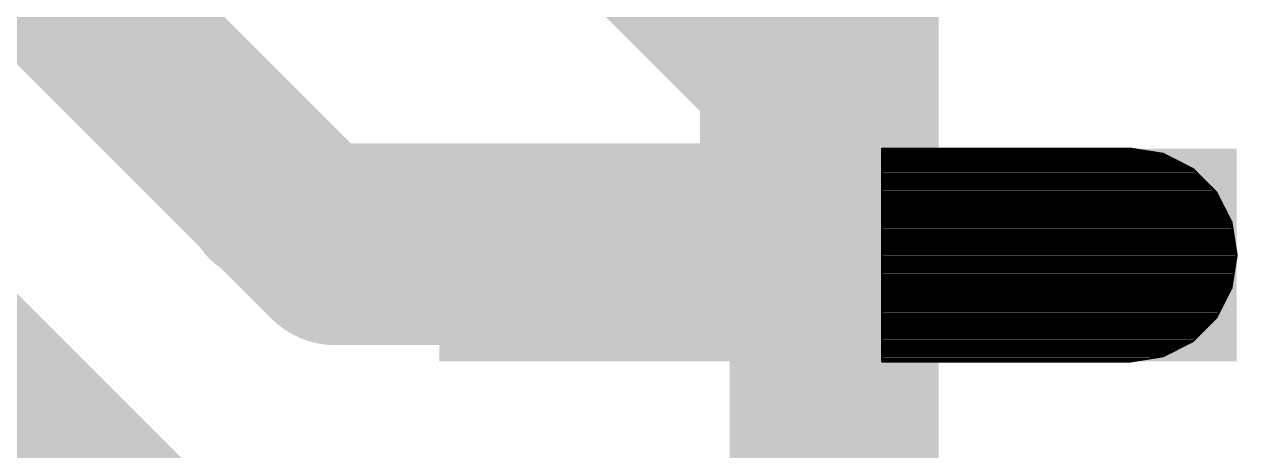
# Model space of a CAD drawing. Extents: x -37 to 70, y -23 to 28.
# Drawn here: x 4.131 to 5.501, y 14.499 to 14.98 of the extents above; entities that cross this region are included whole.
import ezdxf

# ---------------------------------------------------------------- set-up
doc = ezdxf.new("R2010")
doc.units = 0
for name, color, linetype in [('1', 12, 'CONTINUOUS'), ('16', 132, 'CONTINUOUS'), ('22', 40, 'CONTINUOUS'), ('51', 53, 'CONTINUOUS')]:
    doc.layers.add(name, color=color, linetype=linetype)

# ---------------------------------------------------------------- blocks, each defined once
blk = doc.blocks.new('RECT')
blk.add_solid([(-0.5, -0.5), (0.5, -0.5), (-0.5, 0.5), (0.5, 0.5)])

msp = doc.modelspace()

# ---------------------------------------------------------------- linework, layer by layer
at = {"layer": '1', "const_width": 0.2032}
for points in [[(4.4363, 14.22), (3.3274, 15.3289)], [(4.4824, 14.72), (4.064, 15.1384)], [(5.05, 14.72), (4.4824, 14.72)]]:
    msp.add_lwpolyline(points, dxfattribs=at)
at = {"layer": '1', "const_width": 0.1016}
for points in [[(4.4824, 14.7708, 1), (4.4824, 14.6692)], [(5.05, 14.6692, 1), (5.05, 14.7708)], [(4.4465, 14.6841, 1), (4.5183, 14.7559)]]:
    msp.add_lwpolyline(points, format="xyb", dxfattribs=at)
at = {"layer": '16', "const_width": 0.2032}
msp.add_lwpolyline([(5.0292, 16.0782), (5.0292, 11.0744)], dxfattribs=at)
at = {"layer": '22', "const_width": 0.1524}
for points in [[(4.9704, 14.9139), (4.8264, 15.0579)], [(4.9704, 14.7698), (4.9704, 14.9139)], [(4.3942, 14.7698), (4.9704, 14.7698)]]:
    msp.add_lwpolyline(points, dxfattribs=at)
at = {"layer": '22', "const_width": 0.0762}
for points in [[(5.0085, 14.9139, 1), (4.9323, 14.9139)], [(4.9435, 14.8869, 1), (4.9974, 14.9408)], [(4.3942, 14.8079, 1), (4.3942, 14.7317)], [(4.9704, 14.7317, 1), (4.9704, 14.8079)], [(4.9323, 14.7698, 1), (5.0085, 14.7698)]]:
    msp.add_lwpolyline(points, format="xyb", dxfattribs=at)
at = {"layer": '51'}
for points, const_width in [([(5.1, 15.72), (5.1, 12.22)], 0.127), ([(5.1, 14.6), (5.1, 14.84)], 0.0025), ([(5.1, 14.84), (5.38, 14.84)], 0.0025), ([(5.1, 14.8398), (5.3813, 14.8398)], 0.0025), ([(5.1, 14.8373), (5.3974, 14.8373)], 0.0025), ([(5.1, 14.8347), (5.4134, 14.8347)], 0.0025), ([(5.38, 14.84), (5.4171, 14.8341)], 0.0025), ([(5.4171, 14.8341), (5.4505, 14.8171)], 0.0025), ([(5.1, 14.8322), (5.4209, 14.8322)], 0.0025), ([(5.1, 14.8296), (5.4259, 14.8296)], 0.0025), ([(5.1, 14.8271), (5.4309, 14.8271)], 0.0025), ([(5.1, 14.8245), (5.4359, 14.8245)], 0.0025), ([(5.1, 14.822), (5.4409, 14.822)], 0.0025), ([(5.1, 14.8195), (5.4459, 14.8195)], 0.0025), ([(5.1, 14.8169), (5.4507, 14.8169)], 0.0025), ([(5.1, 14.8144), (5.4532, 14.8144)], 0.0025), ([(5.1, 14.8118), (5.4558, 14.8118)], 0.0025), ([(5.1, 14.8093), (5.4583, 14.8093)], 0.0025), ([(5.1, 14.8068), (5.4609, 14.8068)], 0.0025), ([(5.4505, 14.8171), (5.4771, 14.7905)], 0.0025), ([(5.1, 14.8042), (5.4634, 14.8042)], 0.0025), ([(5.1, 14.8017), (5.4659, 14.8017)], 0.0025), ([(5.1, 14.7991), (5.4685, 14.7991)], 0.0025), ([(5.1, 14.7966), (5.471, 14.7966)], 0.0025), ([(5.1, 14.7941), (5.4736, 14.7941)], 0.0025), ([(5.1, 14.7915), (5.4761, 14.7915)], 0.0025), ([(5.1, 14.789), (5.4779, 14.789)], 0.0025), ([(5.1, 14.7864), (5.4792, 14.7864)], 0.0025), ([(5.1, 14.7839), (5.4805, 14.7839)], 0.0025), ([(5.1, 14.7814), (5.4818, 14.7814)], 0.0025), ([(5.1, 14.7788), (5.4831, 14.7788)], 0.0025), ([(5.4771, 14.7905), (5.4941, 14.7571)], 0.0025), ([(5.1, 14.7763), (5.4843, 14.7763)], 0.0025), ([(5.1, 14.7737), (5.4856, 14.7737)], 0.0025), ([(5.1, 14.7712), (5.4869, 14.7712)], 0.0025), ([(5.1, 14.7687), (5.4882, 14.7687)], 0.0025), ([(5.1, 14.7661), (5.4895, 14.7661)], 0.0025), ([(5.1, 14.7636), (5.4908, 14.7636)], 0.0025), ([(5.1, 14.761), (5.4921, 14.761)], 0.0025), ([(5.1, 14.7585), (5.4934, 14.7585)], 0.0025), ([(5.1, 14.756), (5.4943, 14.756)], 0.0025), ([(5.1, 14.7534), (5.4947, 14.7534)], 0.0025), ([(5.4941, 14.7571), (5.5, 14.72)], 0.0025), ([(5.1, 14.7509), (5.4951, 14.7509)], 0.0025), ([(5.1, 14.7483), (5.4955, 14.7483)], 0.0025), ([(5.1, 14.7458), (5.4959, 14.7458)], 0.0025), ([(5.1, 14.7432), (5.4963, 14.7432)], 0.0025), ([(5.1, 14.7407), (5.4967, 14.7407)], 0.0025), ([(5.1, 14.7382), (5.4971, 14.7382)], 0.0025), ([(5.1, 14.7356), (5.4975, 14.7356)], 0.0025), ([(5.1, 14.7331), (5.4979, 14.7331)], 0.0025), ([(5.1, 14.7305), (5.4983, 14.7305)], 0.0025), ([(5.1, 14.728), (5.4987, 14.728)], 0.0025), ([(5.1, 14.7255), (5.4991, 14.7255)], 0.0025), ([(5.1, 14.7229), (5.4995, 14.7229)], 0.0025), ([(5.1, 14.7204), (5.4999, 14.7204)], 0.0025), ([(5.1, 14.7178), (5.4997, 14.7178)], 0.0025), ([(5.1, 14.7153), (5.4993, 14.7153)], 0.0025), ([(5.1, 14.7128), (5.4989, 14.7128)], 0.0025), ([(5.1, 14.7102), (5.4985, 14.7102)], 0.0025), ([(5.5, 14.72), (5.4941, 14.6829)], 0.0025), ([(5.1, 14.7077), (5.4981, 14.7077)], 0.0025), ([(5.1, 14.7051), (5.4976, 14.7051)], 0.0025), ([(5.1, 14.7026), (5.4972, 14.7026)], 0.0025), ([(5.1, 14.7001), (5.4968, 14.7001)], 0.0025), ([(5.1, 14.6975), (5.4964, 14.6975)], 0.0025), ([(5.1, 14.695), (5.496, 14.695)], 0.0025), ([(5.1, 14.6924), (5.4956, 14.6924)], 0.0025), ([(5.1, 14.6899), (5.4952, 14.6899)], 0.0025), ([(5.1, 14.6874), (5.4948, 14.6874)], 0.0025), ([(5.1, 14.6848), (5.4944, 14.6848)], 0.0025), ([(5.4941, 14.6829), (5.4771, 14.6495)], 0.0025), ([(5.1, 14.6823), (5.4938, 14.6823)], 0.0025), ([(5.1, 14.6797), (5.4925, 14.6797)], 0.0025), ([(5.1, 14.6772), (5.4912, 14.6772)], 0.0025), ([(5.1, 14.6747), (5.4899, 14.6747)], 0.0025), ([(5.1, 14.6721), (5.4886, 14.6721)], 0.0025), ([(5.1, 14.6696), (5.4873, 14.6696)], 0.0025), ([(5.1, 14.667), (5.486, 14.667)], 0.0025), ([(5.1, 14.6645), (5.4847, 14.6645)], 0.0025), ([(5.1, 14.6619), (5.4834, 14.6619)], 0.0025), ([(5.1, 14.6594), (5.4821, 14.6594)], 0.0025), ([(5.1, 14.6569), (5.4809, 14.6569)], 0.0025), ([(5.1, 14.6543), (5.4796, 14.6543)], 0.0025), ([(5.1, 14.6518), (5.4783, 14.6518)], 0.0025), ([(5.1, 14.6492), (5.4769, 14.6492)], 0.0025), ([(5.1, 14.6467), (5.4743, 14.6467)], 0.0025), ([(5.1, 14.6442), (5.4718, 14.6442)], 0.0025), ([(5.1, 14.6416), (5.4692, 14.6416)], 0.0025), ([(5.4771, 14.6495), (5.4505, 14.6229)], 0.0025), ([(5.1, 14.6391), (5.4667, 14.6391)], 0.0025), ([(5.1, 14.6365), (5.4642, 14.6365)], 0.0025), ([(5.1, 14.634), (5.4616, 14.634)], 0.0025), ([(5.1, 14.6315), (5.4591, 14.6315)], 0.0025), ([(5.1, 14.6289), (5.4565, 14.6289)], 0.0025), ([(5.1, 14.6264), (5.454, 14.6264)], 0.0025), ([(5.1, 14.6238), (5.4515, 14.6238)], 0.0025), ([(5.1, 14.6213), (5.4474, 14.6213)], 0.0025), ([(5.1, 14.6188), (5.4424, 14.6188)], 0.0025), ([(5.1, 14.6162), (5.4374, 14.6162)], 0.0025), ([(5.4505, 14.6229), (5.4171, 14.6059)], 0.0025), ([(5.1, 14.6137), (5.4324, 14.6137)], 0.0025), ([(5.1, 14.6111), (5.4274, 14.6111)], 0.0025), ([(5.1, 14.6086), (5.4224, 14.6086)], 0.0025), ([(5.1, 14.6061), (5.4174, 14.6061)], 0.0025), ([(5.1, 14.6035), (5.4022, 14.6035)], 0.0025), ([(5.1, 14.601), (5.3861, 14.601)], 0.0025), ([(5.4171, 14.6059), (5.38, 14.6)], 0.0025), ([(5.38, 14.6), (5.1, 14.6)], 0.0025)]:
    msp.add_lwpolyline(points, dxfattribs=dict(at, const_width=const_width))
at = {"layer": '51', "const_width": 0.0013}
for points in [[(5.1006, 14.84, 1), (5.0994, 14.84)], [(5.1, 14.8406, 1), (5.1, 14.8394)], [(5.1, 14.8404, 1), (5.1, 14.8392)], [(5.1, 14.8379, 1), (5.1, 14.8366)], [(5.1, 14.8353, 1), (5.1, 14.8341)], [(5.3801, 14.8406, 1), (5.3799, 14.8394)], [(5.38, 14.8394, 1), (5.38, 14.8406)], [(5.3813, 14.8392, 1), (5.3813, 14.8404)], [(5.3974, 14.8366, 1), (5.3974, 14.8379)], [(5.4134, 14.8341, 1), (5.4134, 14.8353)], [(5.4174, 14.8347, 1), (5.4168, 14.8336)], [(5.417, 14.8335, 1), (5.4172, 14.8348)], [(5.1, 14.8328, 1), (5.1, 14.8315)], [(5.1, 14.8303, 1), (5.1, 14.829)], [(5.1, 14.8277, 1), (5.1, 14.8265)], [(5.1, 14.8252, 1), (5.1, 14.8239)], [(5.1, 14.8226, 1), (5.1, 14.8214)], [(5.4209, 14.8315, 1), (5.4209, 14.8328)], [(5.4259, 14.829, 1), (5.4259, 14.8303)], [(5.4309, 14.8265, 1), (5.4309, 14.8277)], [(5.4359, 14.8239, 1), (5.4359, 14.8252)], [(5.4409, 14.8214, 1), (5.4409, 14.8226)], [(5.1, 14.8201, 1), (5.1, 14.8188)], [(5.1, 14.8176, 1), (5.1, 14.8163)], [(5.1, 14.815, 1), (5.1, 14.8137)], [(5.1, 14.8125, 1), (5.1, 14.8112)], [(5.1, 14.8099, 1), (5.1, 14.8087)], [(5.1, 14.8074, 1), (5.1, 14.8061)], [(5.4459, 14.8188, 1), (5.4459, 14.8201)], [(5.451, 14.8175, 1), (5.4501, 14.8166)], [(5.4502, 14.8165, 1), (5.4508, 14.8176)], [(5.4507, 14.8163, 1), (5.4507, 14.8176)], [(5.4532, 14.8137, 1), (5.4532, 14.815)], [(5.4558, 14.8112, 1), (5.4558, 14.8125)], [(5.4583, 14.8087, 1), (5.4583, 14.8099)], [(5.4609, 14.8061, 1), (5.4609, 14.8074)], [(5.1, 14.8049, 1), (5.1, 14.8036)], [(5.1, 14.8023, 1), (5.1, 14.801)], [(5.1, 14.7998, 1), (5.1, 14.7985)], [(5.1, 14.7972, 1), (5.1, 14.796)], [(5.1, 14.7947, 1), (5.1, 14.7934)], [(5.4634, 14.8036, 1), (5.4634, 14.8049)], [(5.4659, 14.801, 1), (5.4659, 14.8023)], [(5.4685, 14.7985, 1), (5.4685, 14.7998)], [(5.471, 14.796, 1), (5.471, 14.7972)], [(5.4736, 14.7934, 1), (5.4736, 14.7947)], [(5.1, 14.7922, 1), (5.1, 14.7909)], [(5.1, 14.7896, 1), (5.1, 14.7883)], [(5.1, 14.7871, 1), (5.1, 14.7858)], [(5.1, 14.7845, 1), (5.1, 14.7833)], [(5.1, 14.782, 1), (5.1, 14.7807)], [(5.1, 14.7795, 1), (5.1, 14.7782)], [(5.4761, 14.7909, 1), (5.4761, 14.7922)], [(5.4776, 14.7908, 1), (5.4765, 14.7902)], [(5.4766, 14.7901, 1), (5.4775, 14.791)], [(5.4779, 14.7883, 1), (5.4779, 14.7896)], [(5.4792, 14.7858, 1), (5.4792, 14.7871)], [(5.4805, 14.7833, 1), (5.4805, 14.7845)], [(5.4818, 14.7807, 1), (5.4818, 14.782)], [(5.4831, 14.7782, 1), (5.4831, 14.7795)], [(5.1, 14.7769, 1), (5.1, 14.7756)], [(5.1, 14.7744, 1), (5.1, 14.7731)], [(5.1, 14.7718, 1), (5.1, 14.7706)], [(5.1, 14.7693, 1), (5.1, 14.768)], [(5.1, 14.7667, 1), (5.1, 14.7655)], [(5.4843, 14.7756, 1), (5.4843, 14.7769)], [(5.4856, 14.7731, 1), (5.4856, 14.7744)], [(5.4869, 14.7706, 1), (5.4869, 14.7718)], [(5.4882, 14.768, 1), (5.4882, 14.7693)], [(5.4895, 14.7655, 1), (5.4895, 14.7667)], [(5.1, 14.7642, 1), (5.1, 14.7629)], [(5.1, 14.7617, 1), (5.1, 14.7604)], [(5.1, 14.7591, 1), (5.1, 14.7579)], [(5.1, 14.7566, 1), (5.1, 14.7553)], [(5.1, 14.754, 1), (5.1, 14.7528)], [(5.4908, 14.7629, 1), (5.4908, 14.7642)], [(5.4921, 14.7604, 1), (5.4921, 14.7617)], [(5.4934, 14.7579, 1), (5.4934, 14.7591)], [(5.4948, 14.7572, 1), (5.4935, 14.757)], [(5.4936, 14.7568, 1), (5.4947, 14.7574)], [(5.4943, 14.7553, 1), (5.4943, 14.7566)], [(5.4947, 14.7528, 1), (5.4947, 14.754)], [(5.1, 14.7515, 1), (5.1, 14.7502)], [(5.1, 14.749, 1), (5.1, 14.7477)], [(5.1, 14.7464, 1), (5.1, 14.7452)], [(5.1, 14.7439, 1), (5.1, 14.7426)], [(5.1, 14.7413, 1), (5.1, 14.7401)], [(5.1, 14.7388, 1), (5.1, 14.7375)], [(5.4951, 14.7502, 1), (5.4951, 14.7515)], [(5.4955, 14.7477, 1), (5.4955, 14.749)], [(5.4959, 14.7452, 1), (5.4959, 14.7464)], [(5.4963, 14.7426, 1), (5.4963, 14.7439)], [(5.4967, 14.7401, 1), (5.4967, 14.7413)], [(5.4971, 14.7375, 1), (5.4971, 14.7388)], [(5.1, 14.7363, 1), (5.1, 14.735)], [(5.1, 14.7337, 1), (5.1, 14.7324)], [(5.1, 14.7312, 1), (5.1, 14.7299)], [(5.1, 14.7286, 1), (5.1, 14.7274)], [(5.1, 14.7261, 1), (5.1, 14.7248)], [(5.4975, 14.735, 1), (5.4975, 14.7363)], [(5.4979, 14.7324, 1), (5.4979, 14.7337)], [(5.4983, 14.7299, 1), (5.4983, 14.7312)], [(5.4987, 14.7274, 1), (5.4987, 14.7286)], [(5.4991, 14.7248, 1), (5.4991, 14.7261)], [(5.1, 14.7236, 1), (5.1, 14.7223)], [(5.1, 14.721, 1), (5.1, 14.7197)], [(5.1, 14.7185, 1), (5.1, 14.7172)], [(5.1, 14.7159, 1), (5.1, 14.7147)], [(5.1, 14.7134, 1), (5.1, 14.7121)], [(5.1, 14.7109, 1), (5.1, 14.7096)], [(5.4985, 14.7096, 1), (5.4985, 14.7109)], [(5.4989, 14.7121, 1), (5.4989, 14.7134)], [(5.4993, 14.7147, 1), (5.4993, 14.7159)], [(5.5006, 14.7199, 1), (5.4994, 14.7201)], [(5.4994, 14.7199, 1), (5.5006, 14.7201)], [(5.4995, 14.7223, 1), (5.4995, 14.7236)], [(5.4997, 14.7172, 1), (5.4997, 14.7185)], [(5.4999, 14.7197, 1), (5.4999, 14.721)], [(5.1, 14.7083, 1), (5.1, 14.707)], [(5.1, 14.7058, 1), (5.1, 14.7045)], [(5.1, 14.7032, 1), (5.1, 14.702)], [(5.1, 14.7007, 1), (5.1, 14.6994)], [(5.1, 14.6982, 1), (5.1, 14.6969)], [(5.4964, 14.6969, 1), (5.4964, 14.6982)], [(5.4968, 14.6994, 1), (5.4968, 14.7007)], [(5.4972, 14.702, 1), (5.4972, 14.7032)], [(5.4976, 14.7045, 1), (5.4976, 14.7058)], [(5.4981, 14.707, 1), (5.4981, 14.7083)], [(5.1, 14.6956, 1), (5.1, 14.6943)], [(5.1, 14.6931, 1), (5.1, 14.6918)], [(5.1, 14.6905, 1), (5.1, 14.6893)], [(5.1, 14.688, 1), (5.1, 14.6867)], [(5.1, 14.6854, 1), (5.1, 14.6842)], [(5.4947, 14.6826, 1), (5.4936, 14.6832)], [(5.4944, 14.6842, 1), (5.4944, 14.6854)], [(5.4948, 14.6867, 1), (5.4948, 14.688)], [(5.4952, 14.6893, 1), (5.4952, 14.6905)], [(5.4956, 14.6918, 1), (5.4956, 14.6931)], [(5.496, 14.6943, 1), (5.496, 14.6956)], [(5.1, 14.6829, 1), (5.1, 14.6816)], [(5.1, 14.6804, 1), (5.1, 14.6791)], [(5.1, 14.6778, 1), (5.1, 14.6766)], [(5.1, 14.6753, 1), (5.1, 14.674)], [(5.1, 14.6727, 1), (5.1, 14.6715)], [(5.1, 14.6702, 1), (5.1, 14.6689)], [(5.4873, 14.6689, 1), (5.4873, 14.6702)], [(5.4886, 14.6715, 1), (5.4886, 14.6727)], [(5.4899, 14.674, 1), (5.4899, 14.6753)], [(5.4912, 14.6766, 1), (5.4912, 14.6778)], [(5.4925, 14.6791, 1), (5.4925, 14.6804)], [(5.4935, 14.683, 1), (5.4948, 14.6828)], [(5.4938, 14.6816, 1), (5.4938, 14.6829)], [(5.1, 14.6677, 1), (5.1, 14.6664)], [(5.1, 14.6651, 1), (5.1, 14.6639)], [(5.1, 14.6626, 1), (5.1, 14.6613)], [(5.1, 14.66, 1), (5.1, 14.6588)], [(5.1, 14.6575, 1), (5.1, 14.6562)], [(5.4809, 14.6562, 1), (5.4809, 14.6575)], [(5.4821, 14.6588, 1), (5.4821, 14.66)], [(5.4834, 14.6613, 1), (5.4834, 14.6626)], [(5.4847, 14.6639, 1), (5.4847, 14.6651)], [(5.486, 14.6664, 1), (5.486, 14.6677)], [(5.1, 14.655, 1), (5.1, 14.6537)], [(5.1, 14.6524, 1), (5.1, 14.6511)], [(5.1, 14.6499, 1), (5.1, 14.6486)], [(5.1, 14.6473, 1), (5.1, 14.6461)], [(5.1, 14.6448, 1), (5.1, 14.6435)], [(5.1, 14.6423, 1), (5.1, 14.641)], [(5.4692, 14.641, 1), (5.4692, 14.6423)], [(5.4718, 14.6435, 1), (5.4718, 14.6448)], [(5.4743, 14.6461, 1), (5.4743, 14.6473)], [(5.4765, 14.6498, 1), (5.4776, 14.6492)], [(5.4775, 14.649, 1), (5.4766, 14.6499)], [(5.4769, 14.6486, 1), (5.4769, 14.6499)], [(5.4783, 14.6511, 1), (5.4783, 14.6524)], [(5.4796, 14.6537, 1), (5.4796, 14.655)], [(5.1, 14.6397, 1), (5.1, 14.6384)], [(5.1, 14.6372, 1), (5.1, 14.6359)], [(5.1, 14.6346, 1), (5.1, 14.6334)], [(5.1, 14.6321, 1), (5.1, 14.6308)], [(5.1, 14.6296, 1), (5.1, 14.6283)], [(5.4565, 14.6283, 1), (5.4565, 14.6296)], [(5.4591, 14.6308, 1), (5.4591, 14.6321)], [(5.4616, 14.6334, 1), (5.4616, 14.6346)], [(5.4642, 14.6359, 1), (5.4642, 14.6372)], [(5.4667, 14.6384, 1), (5.4667, 14.6397)], [(5.1, 14.627, 1), (5.1, 14.6257)], [(5.1, 14.6245, 1), (5.1, 14.6232)], [(5.1, 14.6219, 1), (5.1, 14.6207)], [(5.1, 14.6194, 1), (5.1, 14.6181)], [(5.1, 14.6169, 1), (5.1, 14.6156)], [(5.4374, 14.6156, 1), (5.4374, 14.6169)], [(5.4424, 14.6181, 1), (5.4424, 14.6194)], [(5.4474, 14.6207, 1), (5.4474, 14.6219)], [(5.4501, 14.6234, 1), (5.451, 14.6225)], [(5.4508, 14.6224, 1), (5.4502, 14.6235)], [(5.4515, 14.6232, 1), (5.4515, 14.6245)], [(5.454, 14.6257, 1), (5.454, 14.627)], [(5.1, 14.6143, 1), (5.1, 14.613)], [(5.1, 14.6118, 1), (5.1, 14.6105)], [(5.1, 14.6092, 1), (5.1, 14.608)], [(5.1, 14.6067, 1), (5.1, 14.6054)], [(5.1, 14.6041, 1), (5.1, 14.6029)], [(5.1, 14.6016, 1), (5.1, 14.6003)], [(5.3861, 14.6003, 1), (5.3861, 14.6016)], [(5.4022, 14.6029, 1), (5.4022, 14.6041)], [(5.4168, 14.6064, 1), (5.4174, 14.6053)], [(5.4172, 14.6052, 1), (5.417, 14.6065)], [(5.4174, 14.6054, 1), (5.4174, 14.6067)], [(5.4224, 14.608, 1), (5.4224, 14.6092)], [(5.4274, 14.6105, 1), (5.4274, 14.6118)], [(5.4324, 14.613, 1), (5.4324, 14.6143)], [(5.1, 14.6006, 1), (5.1, 14.5994)], [(5.0994, 14.6, 1), (5.1006, 14.6)], [(5.3799, 14.6006, 1), (5.3801, 14.5994)], [(5.38, 14.5994, 1), (5.38, 14.6006)]]:
    msp.add_lwpolyline(points, format="xyb", dxfattribs=at)

# ---------------------------------------------------------------- block references
at = {"layer": '1', "xscale": 0.9, "yscale": 0.24}
msp.add_blockref('RECT', (5.05, 14.72), dxfattribs=at)

doc.saveas('drawing.dxf')
